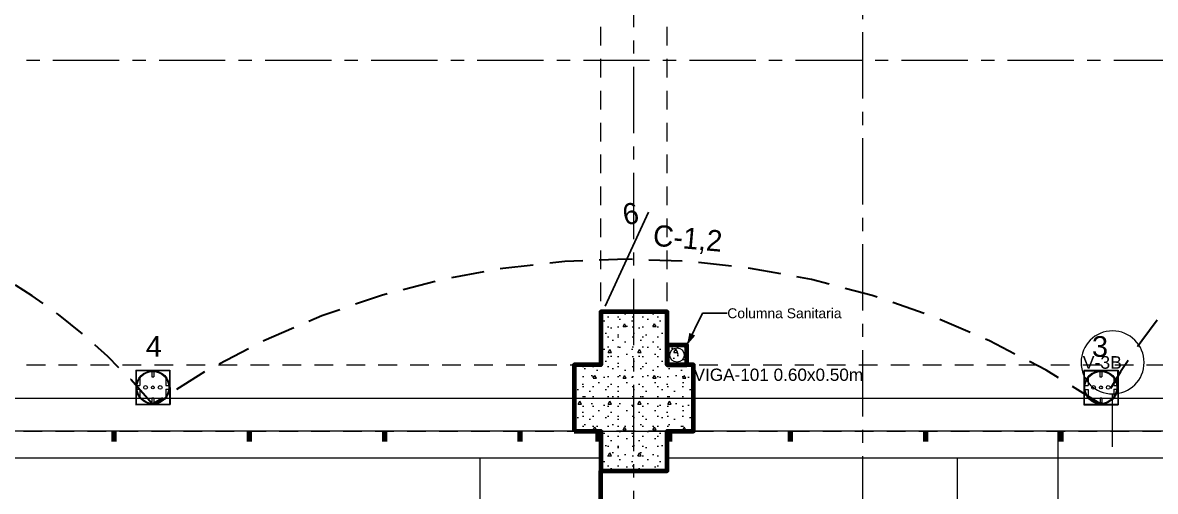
# Model space of a CAD drawing. Header units: inches. Extents: x -19 to 5698, y -728 to 92.
# Drawn here: x 32.71 to 41.25, y 6.75 to 10.28 of the extents above; entities that cross this region are included whole.
import ezdxf

# ---------------------------------------------------------------- set-up
doc = ezdxf.new("R2010")
doc.units = ezdxf.units.IN
doc.header["$MEASUREMENT"] = 0
doc.set_wipeout_variables(frame=1)
for name, pattern in [('ACAD_ISO04W100', [30, 24, -3, 0, -3]), ('CONTINUA', [0]), ('HIDDEN', [0.375, 0.25, -0.125]), ('Hidden Line', [0.195611, 0.141111, -0.0545]), ('Punto & Raya', [0.65, 0.5, -0.075, 0, -0.075]), ('Wipeout_Contour', [1, 0, -1])]:
    doc.linetypes.add(name, pattern=pattern)
doc.layers.get('0').update_dxf_attribs({"color": 61})
for name, color, linetype, lineweight in [('00 conduct tomacorr', 120, 'HIDDEN', 30), ('00 IE CKTO ILUMINACION', 3, 'Continuous', 50), ('00 IE LUZ EMERGENCIA', 253, 'Continuous', 0), ('10 REM ACABADOS', 170, 'Continuous', 13)]:
    doc.layers.add(name, color=color, linetype=linetype, lineweight=lineweight)
for name, color, linetype in [('02 _ ARQ _ ALB _ Cotas Ejes', 7, 'Continuous'), ('02 _ ARQ _ ALB _ Ejes Generales', 251, 'Continuous'), ('02 _ ARQ _ ZON _ Espacio.3D', 7, 'Continuous'), ('08 _ STR _ EXT _ 06 Columnas', 7, 'Continuous'), ('08 _ STR _ EXT _ 06 Elementos de Fachada', 7, 'Continuous'), ('08 _ STR _ EXT _ 07 Losa Aligerada', 7, 'Continuous'), ('08 _ STR _ EXT _ 08 Placas', 7, 'Continuous'), ('08 _ STR _ EXT _ 09 Vigas', 251, 'Continuous'), ('08 _ STR _ EXT _ 10 Vereda Exterior', 7, 'Continuous'), ('Dibujo 2D - General', 7, 'Continuous'), ('Estructura - 04 MURO', 7, 'Continuous'), ('Estructura - Carga', 7, 'Continuous'), ('IE-ALUM', 4, 'Continuous'), ('Marcador - Secciones', 7, 'Continuous'), ('MEP - HVAC', 7, 'Continuous'), ('Notas - Etiquetas', 7, 'Continuous')]:
    doc.layers.add(name, color=color, linetype=linetype)
doc.styles.add('Annotative', font='arial.ttf')
doc.styles.add('Estilo_Generado_4', font='swisse.ttf')
doc.dimstyles.new('Estilo_Generado__1', dxfattribs={"dimtxt": 0.125, "dimasz": 0.095, "dimexe": 0.18, "dimexo": 0.3, "dimgap": 0, "dimtad": 0, "dimtih": 1, "dimtoh": 1, "dimzin": 0, "dimdsep": 46, "dimtxsty": 'Estilo_Generado_4', "dimblk": 'ARROWHEAD_6', "dimblk1": 'ARROWHEAD_6', "dimblk2": 'ARROWHEAD_6', "dimcen": 0.09, "dimse1": 1, "dimse2": 1, "dimclrd": 144, "dimclre": 144, "dimclrt": 7, "dimadec": 0, "dimazin": 0, "dimtfac": 1, "dimtdec": 4, "dimtmove": 0, "dimatfit": 3, "dimfxl": 1, "dimtolj": 1, "dimtzin": 0, "dimarcsym": 0})
doc.dimstyles.new('Estilo_Generado__8', dxfattribs={"dimtxt": 0.18, "dimasz": 0.0912, "dimexe": 0.18, "dimexo": 0.0625, "dimgap": 0, "dimtad": 0, "dimtih": 1, "dimtoh": 1, "dimdec": 4, "dimzin": 0, "dimdsep": 46, "dimcen": 0.09, "dimadec": 0, "dimazin": 0, "dimtfac": 1, "dimtdec": 4, "dimtmove": 0, "dimatfit": 3, "dimldrblk": 'ARROWHEAD_5', "dimfxl": 1, "dimtolj": 1, "dimtzin": 0, "dimarcsym": 0})

# ---------------------------------------------------------------- blocks, each defined once
blk = doc.blocks.new('*D14')
at = {"layer": '02 _ ARQ _ ALB _ Cotas Ejes', "color": 152, "linetype": 'Continuous', "lineweight": 35, "transparency": 16777216}
for p, q in [((30.37, 2.4806), (30.27, 2.3806)), ((37.37, 2.4806), (37.27, 2.3806))]:
    blk.add_line(p, q, dxfattribs=at)
at = {"layer": '02 _ ARQ _ ALB _ Cotas Ejes', "color": 144, "linetype": 'Continuous', "lineweight": 13, "transparency": 16777216}
for p, q in [((30.32, 2.3369), (30.32, 2.5244)), ((37.32, 2.3369), (37.32, 2.5244)), ((30.32, 2.4306), (33.5951, 2.4306)), ((34.0449, 2.4306), (37.32, 2.4306))]:
    blk.add_line(p, q, dxfattribs=at)
at = {"layer": '02 _ ARQ _ ALB _ Cotas Ejes', "color": 7, "lineweight": 35, "transparency": 16777216, "insert": (33.62, 2.3681), "char_height": 0.125, "attachment_point": 7, "style": 'Estilo_Generado_4'}
blk.add_mtext('\\A1;{\\pql;\\fSwis721 Ex BT|b0|i0|c0|p34;7.00}', dxfattribs=at)
blk = doc.blocks.new('ARROWHEAD_6')
at = {"color": 0, "linetype": 'Continuous', "lineweight": 0}
for p, q in [((0, 0), (-1, 0)), ((-0.5, -0.5), (0.5, 0.5))]:
    blk.add_line(p, q, dxfattribs=at)
blk = doc.blocks.new('*D15')
at = {"layer": '02 _ ARQ _ ALB _ Cotas Ejes', "color": 152, "linetype": 'Continuous', "lineweight": 35, "transparency": 16777216}
for p, q in [((37.37, 2.4806), (37.27, 2.3806)), ((44.37, 2.4806), (44.27, 2.3806))]:
    blk.add_line(p, q, dxfattribs=at)
at = {"layer": '02 _ ARQ _ ALB _ Cotas Ejes', "color": 144, "linetype": 'Continuous', "lineweight": 13, "transparency": 16777216}
for p, q in [((37.32, 2.3369), (37.32, 2.5244)), ((44.32, 2.3369), (44.32, 2.5244)), ((37.32, 2.4306), (40.5951, 2.4306)), ((41.0449, 2.4306), (44.32, 2.4306))]:
    blk.add_line(p, q, dxfattribs=at)
at = {"layer": '02 _ ARQ _ ALB _ Cotas Ejes', "color": 7, "lineweight": 35, "transparency": 16777216, "insert": (40.62, 2.3681), "char_height": 0.125, "attachment_point": 7, "style": 'Estilo_Generado_4'}
blk.add_mtext('\\A1;{\\pql;\\fSwis721 Ex BT|b0|i0|c0|p34;7.00}', dxfattribs=at)
blk = doc.blocks.new('ARROWHEAD_5')
at = {"linetype": 'Continuous', "lineweight": 0}
blk.add_hatch(color=0, dxfattribs=at).paths.add_polyline_path([(-1, 0.2679), (0, 0), (-1, -0.2679)])
at = {"color": 0, "linetype": 'Continuous', "lineweight": 0}
blk.add_line((0, 0), (-1, 0), dxfattribs=at)
blk = doc.blocks.new('tomacorriente schuko 2+T')
at = {"color": 3}
for p, q in [((-0.1377, -0.0281, -162.36), (-0.1377, -0.1227, -162.36)), ((-0.1377, -0.0281, -162.36), (-0.0441, -0.0281, -162.36)), ((-0.1367, -0.0296, -162.36), (-0.1367, -0.1211, -162.36)), ((-0.1367, -0.0296, -162.36), (-0.1367, -0.1211, -162.36)), ((-0.1367, -0.0296, -162.36), (-0.0452, -0.0296, -162.36)), ((-0.1367, -0.0296, -162.36), (-0.0909, -0.0296, -162.36)), ((-0.0909, -0.0296, -162.36), (-0.0452, -0.0296, -162.36)), ((-0.0452, -0.0296, -162.36), (-0.0452, -0.1211, -162.36)), ((-0.0452, -0.0296, -162.36), (-0.0452, -0.1211, -162.36)), ((-0.0441, -0.0281, -162.36), (-0.0441, -0.1227, -162.36)), ((-0.1261, -0.0496, -162.36), (-0.1261, -0.0701, -162.36)), ((-0.0935, -0.0318, -162.36), (-0.0935, -0.0465, -162.36)), ((-0.0935, -0.0465, -162.36), (-0.0883, -0.0465, -162.36)), ((-0.0883, -0.0318, -162.36), (-0.0883, -0.0465, -162.36)), ((-0.0557, -0.0496, -162.36), (-0.0557, -0.0701, -162.36)), ((-0.1342, -0.0701, -162.36), (-0.1261, -0.0701, -162.36)), ((-0.1342, -0.0806, -162.36), (-0.1261, -0.0806, -162.36)), ((-0.1261, -0.0806, -162.36), (-0.1261, -0.1011, -162.36)), ((-0.0557, -0.0701, -162.36), (-0.0476, -0.0701, -162.36)), ((-0.0557, -0.0806, -162.36), (-0.0476, -0.0806, -162.36)), ((-0.0557, -0.0806, -162.36), (-0.0557, -0.1011, -162.36)), ((-0.1377, -0.1227, -162.36), (-0.0441, -0.1227, -162.36)), ((-0.1367, -0.1211, -162.36), (-0.0452, -0.1211, -162.36)), ((-0.1367, -0.1211, -162.36), (-0.0909, -0.1211, -162.36)), ((-0.0935, -0.1043, -162.36), (-0.0883, -0.1043, -162.36)), ((-0.0935, -0.1043, -162.36), (-0.0935, -0.1189, -162.36)), ((-0.0909, -0.1211, -162.36), (-0.0452, -0.1211, -162.36)), ((-0.0883, -0.1043, -162.36), (-0.0883, -0.1189, -162.36))]:
    blk.add_line(p, q, dxfattribs=at)
for centre, radius in [((-0.0909, -0.0754, -162.36), 0.0457), ((-0.0909, -0.0754, -162.36), 0.0436), ((-0.1109, -0.0754, -162.36), 0.00505), ((-0.091, -0.0755, -162.36), 0.00406), ((-0.0709, -0.0754, -162.36), 0.00505)]:
    blk.add_circle(centre, radius, dxfattribs=at)

msp = doc.modelspace()

# ---------------------------------------------------------------- hatches: boundary and pattern name
at = {"layer": '08 _ STR _ EXT _ 10 Vereda Exterior', "linetype": 'Continuous', "lineweight": 13}
h = msp.add_hatch(dxfattribs=at)
h.set_pattern_fill('RETÍCULA_100X100_0002', color=251, style=0, pattern_type=2)
h.set_pattern_definition([(360, (3.7574, 18.3027), (0, 2.53199), []), (90, (3.7574, 18.3027), (-3.6, 0), [])])
h.paths.add_polyline_path([(2.17, 3.6213), (4.2913, 1.5), (9.32, 1.5), (9.32, 6.5), (40.52, 6.5), (40.52, 1.5), (52.92, 1.5), (52.92, 19.0859), (51.57, 19.0859), (51.57, 7.2), (9.07, 7.2), (9.07, 7.85), (6.5201, 7.85, -0.414214), (6.2701, 8.1), (6.2701, 8.85, -0.414213), (6.5201, 9.1), (9.07, 9.1), (9.07, 12), (6.5201, 12, -0.414214), (6.2701, 12.25), (6.2701, 13, -0.414213), (6.5201, 13.25), (9.07, 13.25), (9.07, 16.15), (6.5201, 16.15, -0.414214), (6.2701, 16.4), (6.2701, 17.15, -0.414213), (6.5201, 17.4), (8.77, 17.4), (8.7706, 21.0499), (2.17, 21.0499)])
at = {"layer": 'Estructura - Carga', "linetype": 'Continuous', "lineweight": 13}
h = msp.add_hatch(dxfattribs=at)
h.set_pattern_fill('HORMIGÓN_ARMADO_0002', color=251, style=0, pattern_type=2)
h.set_pattern_definition([(0, (0, 0), (0, 0.3117692), [0.03, -0.15]), (0, (0.09, 0.1559), (0, 0.3117692), [0.03, -0.15]), (60, (0, 0), (-0.27, 0.1558846), [0.03, -0.15]), (60, (0.18, 0), (-0.27, 0.1558846), [0.03, -0.15]), (120, (0.03, 0), (0.27, 0.1558846), [0.03, -0.15]), (120, (0.21, 0), (0.27, 0.1558846), [0.03, -0.15]), (0, (0, 0.03), (0, 0.06), [0, -0.06, 0, -0.09]), (45, (0.03, 0.03), (-0.04242641, 0.04242641), [0, -0.045, 0, -0.075])])
h.paths.add_polyline_path([(37.57, 7.7), (37.72, 7.7), (37.72, 7.85), (37.57, 7.85)])

# ---------------------------------------------------------------- linework, layer by layer
at = {"layer": '00 conduct tomacorr'}
for centre, radius, start, end in [((45.8639, 4.5158), 5.7932, 105.45659, 150.09234), ((30.257, 4.5064), 4.4929, 40.16588, 139.90573), ((37.2654, 2.1068), 6.3909, 55.98651, 124.01347)]:
    msp.add_arc(centre, radius, start, end, dxfattribs=at)
at = {"layer": '02 _ ARQ _ ALB _ Ejes Generales', "color": 251, "linetype": 'Punto & Raya', "lineweight": 13, "true_color": 0x636466}
for p, q in [((37.32, 3.05), (37.32, 44.9)), ((5.8454, 7.45), (54.57, 7.45))]:
    msp.add_line(p, q, dxfattribs=at)
at = {"layer": '02 _ ARQ _ ZON _ Espacio.3D', "color": 254, "linetype": 'Continuous', "lineweight": 0, "flags": 128}
msp.add_lwpolyline([(23.57, 7.45), (30.07, 7.45), (30.07, 8.1), (30.57, 8.1), (30.57, 7.7), (30.97, 7.7), (30.97, 7.45), (36.87, 7.45), (36.87, 7.7), (37.07, 7.7), (37.07, 8.1), (37.57, 8.1), (37.57, 7.7), (37.77, 7.7), (37.77, 7.45), (43.67, 7.45)], dxfattribs=at)
at = {"layer": '08 _ STR _ EXT _ 07 Losa Aligerada', "color": 7, "linetype": 'Continuous', "lineweight": 18, "flags": 128}
msp.add_lwpolyline([(9.07, 30.7), (9.07, 17.4), (6.5201, 17.4, 0.414213), (6.2701, 17.15), (6.2701, 16.4, 0.414071), (6.5201, 16.15), (9.07, 16.15), (9.07, 13.25), (6.5201, 13.25, 0.414229), (6.2701, 13), (6.2701, 12.25, 0.414214), (6.5201, 12), (9.07, 12), (9.07, 9.1), (6.5201, 9.1, 0.414244), (6.2701, 8.85), (6.2701, 8.1, 0.414204), (6.5201, 7.85), (9.07, 7.85), (9.07, 7.2), (51.57, 7.2)], format="xyb", dxfattribs=at)
at = {"layer": '08 _ STR _ EXT _ 08 Placas', "color": 7, "linetype": 'Continuous', "lineweight": 80, "flags": 128}
msp.add_lwpolyline([(37.07, 3.3995), (37.07, 6.9)], dxfattribs=at)
at = {"layer": '08 _ STR _ EXT _ 09 Vigas', "color": 251, "linetype": 'Hidden Line', "lineweight": 13, "true_color": 0x636466}
for p, q in [((37.07, 7.7), (37.07, 16.9)), ((37.57, 7.7), (37.57, 16.9)), ((30.57, 7.7), (37.07, 7.7)), ((37.57, 7.7), (44.07, 7.7))]:
    msp.add_line(p, q, dxfattribs=at)
at = {"layer": 'Estructura - 04 MURO', "color": 165, "linetype": 'Continuous', "lineweight": 15}
for p, q in [((14.0199, 7.45), (43.67, 7.45)), ((14.0199, 7.2), (43.67, 7.2))]:
    msp.add_line(p, q, dxfattribs=at)
at = {"layer": 'Estructura - Carga', "color": 7, "linetype": 'Continuous', "lineweight": 80, "flags": 128}
msp.add_lwpolyline([(37.57, 7.7), (37.72, 7.7), (37.72, 7.85), (37.57, 7.85)], close=True, dxfattribs=at)
at = {"layer": 'IE-ALUM'}
msp.add_line((37.4288, 8.8522), (37.102, 8.1432), dxfattribs=at)
at = {"layer": 'Marcador - Secciones', "color": 251, "linetype": 'Punto & Raya', "lineweight": 13, "true_color": 0x636466}
msp.add_line((4.9384, 10.0018), (46.3506, 10.0018), dxfattribs=at)
at = {"layer": 'MEP - HVAC', "color": 7, "linetype": 'Continuous', "lineweight": 13, "flags": 128}
msp.add_lwpolyline([(37.645, 7.829, -1), (37.645, 7.721, -1)], format="xyb", close=True, dxfattribs=at)
at = {"layer": 'Notas - Etiquetas', "color": 144, "linetype": 'Continuous', "lineweight": 13}
msp.add_line((40.9297, 7.381), (40.9297, 7.481), dxfattribs=at)
at = {"layer": 'Notas - Etiquetas', "color": 144, "linetype": 'Continuous', "lineweight": 13, "flags": 128}
msp.add_lwpolyline([(41.1677, 7.719, 1), (40.6918, 7.719, 1)], format="xyb", close=True, dxfattribs=at)

# ---------------------------------------------------------------- block references
at = {"layer": '10 REM ACABADOS', "xscale": 2.759423129612763, "yscale": 2.759423129612763, "zscale": 2.759423129612763, "rotation": 0.099003147362815}
for p in [(33.9424, 7.739, 448.0199), (41.0924, 7.7389, 448.0199)]:
    msp.add_blockref('tomacorriente schuko 2+T', p, dxfattribs=at)

# ---------------------------------------------------------------- texts
at = {"layer": '00 IE CKTO ILUMINACION', "color": 30, "linetype": 'CONTINUA', "lineweight": 15, "true_color": 0xf26722}
msp.add_text('6', height=0.1596, rotation=10.17839, dxfattribs=at).set_placement((37.2505, 8.7532, 10395.4412))
at = {"layer": '00 IE CKTO ILUMINACION', "color": 4, "linetype": 'CONTINUA', "lineweight": 15}
msp.add_text('C-1,2', height=0.15962, rotation=354.83952, dxfattribs=at).set_placement((37.4585, 8.601, 0))
at = {"layer": '00 IE LUZ EMERGENCIA', "style": 'Annotative'}
for tag, p in [('4', (33.6386, 7.7613)), ('3', (40.7742, 7.7613))]:
    msp.add_attdef(tag, p, '', height=0.1562, dxfattribs=at)
at = {"layer": 'Notas - Etiquetas', "color": 5, "linetype": 'Continuous', "lineweight": 35, "insert": (38.0241, 8.0897), "char_height": 0.075, "attachment_point": 4, "style": 'Estilo_Generado_4'}
msp.add_mtext('\\A1;{\\pql;\\fSwis721 Ex BT|b0|i0|c0|p34;Columna Sanitaria}', dxfattribs=at)
at = {"layer": 'Notas - Etiquetas', "color": 5, "lineweight": 35, "insert": (40.7047, 7.7665), "char_height": 0.095, "attachment_point": 1, "style": 'Estilo_Generado_4'}
msp.add_mtext('\\A1;{\\pqj;\\pt0,46;\\fSwis721 Ex BT|b0|i0|c0|p34;V-3B\\fSwis721 Ex BT|b0|i0|c0|p34;\\A1{\\H.66x;\\S^  ;}\\fSwis721 Ex BT|b0|i0|c0|p34;\\fSwis721 Ex BT|b0|i0|c0|p34;\\A1{\\H.66x;\\S^  ;}\\fSwis721 Ex BT|b0|i0|c0|p34; \\fSwis721 Ex BT|b0|i0|c0|p34;\\fSwis721 Ex BT|b0|i0|c0|p34;\\fSwis721 Ex BT|b0|i0|c0|p34;\\fSwis721 Ex BT|b0|i0|c0|p34;\\fSwis721 Ex BT|b0|i0|c0|p34;\\fSwis721 Ex BT|b0|i0|c0|p34;\\fSwis721 Ex BT|b0|i0|c0|p34;\\fSwis721 Ex BT|b0|i0|c0|p34;\\fSwis721 Ex BT|b0|i0|c0|p34;\\fSwis721 Ex BT|b0|i0|c0|p34;\\fSwis721 Ex BT|b0|i0|c0|p34;\\fSwis721 Ex BT|b0|i0|c0|p34;\\fSwis721 Ex BT|b0|i0|c0|p34;\\fSwis721 Ex BT|b0|i0|c0|p34;\\fSwis721 Ex BT|b0|i0|c0|p34;\\fSwis721 Ex BT|b0|i0|c0|p34;\\fSwis721 Ex BT|b0|i0|c0|p34;\\fSwis721 Ex BT|b0|i0|c0|p34;\\fSwis721 Ex BT|b0|i0|c0|p34;\\fSwis721 Ex BT|b0|i0|c0|p34;\\fSwis721 Ex BT|b0|i0|c0|p34;\\fSwis721 Ex BT|b0|i0|c0|p34;\\fSwis721 Ex BT|b0|i0|c0|p34;\\fSwis721 Ex BT|b0|i0|c0|p34;\\fSwis721 Ex BT|b0|i0|c0|p34;\\fSwis721 Ex BT|b0|i0|c0|p34;\\fSwis721 Ex BT|b0|i0|c0|p34;\\fSwis721 Ex BT|b0|i0|c0|p34;\\fSwis721 Ex BT|b0|i0|c0|p34;\\fSwis721 Ex BT|b0|i0|c0|p34;\\fSwis721 Ex BT|b0|i0|c0|p34;\\fSwis721 Ex BT|b0|i0|c0|p34;\\fSwis721 Ex BT|b0|i0|c0|p34;\\fSwis721 Ex BT|b0|i0|c0|p34;\\fSwis721 Ex BT|b0|i0|c0|p34;\\fSwis721 Ex BT|b0|i0|c0|p34;\\fSwis721 Ex BT|b0|i0|c0|p34;\\fSwis721 Ex BT|b0|i0|c0|p34;\\fSwis721 Ex BT|b0|i0|c0|p34;\\fSwis721 Ex BT|b0|i0|c0|p34;\\fSwis721 Ex BT|b0|i0|c0|p34;\\fSwis721 Ex BT|b0|i0|c0|p34;\\fSwis721 Ex BT|b0|i0|c0|p34;}', dxfattribs=at)
at = {"layer": 'Notas - Etiquetas', "color": 171, "linetype": 'Continuous', "lineweight": 13, "insert": (37.77, 7.6724), "char_height": 0.0925, "attachment_point": 1, "style": 'Estilo_Generado_4'}
msp.add_mtext('\\A1;{\\pql;\\fSwis721 Ex BT|b0|i0|c0|p34;VIGA-101\\fSwis721 Ex BT|b0|i0|c0|p34; \\fSwis721 Ex BT|b0|i0|c0|p34;0.60\\fSwis721 Ex BT|b0|i0|c0|p34;x\\fSwis721 Ex BT|b0|i0|c0|p34;0.50\\fSwis721 Ex BT|b0|i0|c0|p34;m}', dxfattribs=at)

# ---------------------------------------------------------------- leaders
at = {"layer": 'Notas - Etiquetas', "color": 144, "linetype": 'Continuous', "lineweight": 13, "annotation_type": 0, "has_hookline": 1, "hookline_direction": 0, "text_width": 1.0171}
msp.add_leader([(37.72, 7.85), (37.8366, 8.0897), (38.0241, 8.0897)], dimstyle='Estilo_Generado__8', dxfattribs=at)

# ---------------------------------------------------------------- next in the draw order: wipeouts: each hides what was drawn before it
at = {"color": 254, "linetype": 'Wipeout_Contour', "lineweight": 0, "ltscale": 106.674429}
msp.add_wipeout([(14.0199, 7.2), (14.0199, 7), (37.07, 7), (37.07, 7.2)], dxfattribs=at).dxf.layer = '08 _ STR _ EXT _ 06 Elementos de Fachada'
at = {"color": 254, "linetype": 'Wipeout_Contour', "lineweight": 0, "ltscale": 165.73159}
msp.add_wipeout([(44.07, 7.2), (37.57, 7.2), (37.57, 7), (44.07, 7)], dxfattribs=at).dxf.layer = '08 _ STR _ EXT _ 06 Elementos de Fachada'

# ---------------------------------------------------------------- next in the draw order: hatches: boundary and pattern name
at = {"linetype": 'Continuous', "lineweight": 13}
for points in [[(33.4199, 7.12), (33.4199, 7.2), (33.3799, 7.2), (33.3799, 7.12)], [(34.4399, 7.12), (34.4399, 7.2), (34.3999, 7.2), (34.3999, 7.12)], [(35.4599, 7.12), (35.4599, 7.2), (35.4199, 7.2), (35.4199, 7.12)], [(36.4799, 7.12), (36.4799, 7.2), (36.4399, 7.2), (36.4399, 7.12)], [(37.07, 7.12), (37.07, 7.2), (37.03, 7.2), (37.03, 7.12)], [(37.57, 7.12), (37.61, 7.12), (37.61, 7.2), (37.57, 7.2)], [(38.5199, 7.12), (38.5199, 7.2), (38.4799, 7.2), (38.4799, 7.12)], [(39.5399, 7.12), (39.5399, 7.2), (39.4999, 7.2), (39.4999, 7.12)], [(40.5599, 7.12), (40.5599, 7.2), (40.5199, 7.2), (40.5199, 7.12)]]:
    msp.add_hatch(color=253, dxfattribs=at).paths.add_polyline_path(points)
at = {"layer": '08 _ STR _ EXT _ 06 Columnas', "linetype": 'Continuous', "lineweight": 9}
h = msp.add_hatch(dxfattribs=at)
h.set_pattern_fill('HORMIGÓN_EN_MASA_0002', style=0, pattern_type=2)
h.set_pattern_definition([(0, (0, 0), (0, 0.3897114), [0.024375, -0.200625]), (0, (0.1125, 0.19486), (0, 0.3897114), [0.024375, -0.200625]), (60, (0, 0), (-0.3375, 0.1948557), [0.024375, -0.200625]), (60, (0.225, 0), (-0.3375, 0.1948557), [0.024375, -0.200625]), (120, (0.02437, 0), (0.3375, 0.1948557), [0.024375, -0.200625]), (120, (0.24938, 0), (0.3375, 0.1948557), [0.024375, -0.200625]), (0, (0, 0.0375), (0, 0.075), [0, -0.075, 0, -0.1125]), (45, (0.0375, 0.0375), (-0.05303301, 0.05303301), [0, -0.05625, 0, -0.09375])])
h.paths.add_polyline_path([(36.87, 7.2), (37.07, 7.2), (37.07, 6.9), (37.57, 6.9), (37.57, 7.2), (37.77, 7.2), (37.77, 7.7), (37.57, 7.7), (37.57, 8.1), (37.07, 8.1), (37.07, 7.7), (36.87, 7.7)])

# ---------------------------------------------------------------- next in the draw order: linework, layer by layer
at = {"layer": '08 _ STR _ EXT _ 06 Columnas', "color": 7, "linetype": 'Continuous', "lineweight": 80, "flags": 128}
msp.add_lwpolyline([(36.87, 7.2), (37.07, 7.2), (37.07, 6.9), (37.57, 6.9), (37.57, 7.2), (37.77, 7.2), (37.77, 7.7), (37.57, 7.7), (37.57, 8.1), (37.07, 8.1), (37.07, 7.7), (36.87, 7.7)], close=True, dxfattribs=at)
at = {"layer": '08 _ STR _ EXT _ 06 Elementos de Fachada', "color": 7, "linetype": 'Continuous', "lineweight": 13, "flags": 128}
for points in [[(37.07, 7.2), (14.0199, 7.2)], [(44.07, 7.2), (37.57, 7.2)], [(14.0199, 7), (37.07, 7)], [(37.57, 7), (44.07, 7)]]:
    msp.add_lwpolyline(points, dxfattribs=at)
at = {"layer": '08 _ STR _ EXT _ 09 Vigas', "color": 251, "linetype": 'Hidden Line', "lineweight": 13, "true_color": 0x636466}
for p, q in [((9.57, 7.2), (51.57, 7.2)), ((37.57, 7.2), (37.07, 7.2))]:
    msp.add_line(p, q, dxfattribs=at)
at = {"layer": 'Dibujo 2D - General', "color": 7, "linetype": 'ACAD_ISO04W100', "lineweight": 13}
msp.add_line((40.52, 6.5), (40.52, 7.2), dxfattribs=at)
at = {"layer": 'Marcador - Secciones', "color": 251, "linetype": 'Punto & Raya', "lineweight": 13, "true_color": 0x636466}
msp.add_line((39.0425, 46.2111), (39.0425, 0.8878), dxfattribs=at)
at = {"layer": 'Notas - Etiquetas', "color": 144, "linetype": 'Continuous', "lineweight": 13}
msp.add_line((40.9297, 7.081), (40.9297, 7.381), dxfattribs=at)

# ---------------------------------------------------------------- next in the draw order: dimensions: what is measured, and where the dimension line sits
at = {"layer": '02 _ ARQ _ ALB _ Cotas Ejes', "color": 144, "linetype": 'Continuous', "lineweight": 13}
for base, p1, p2, picture, middle in [((37.32, 2.4306), (30.32, 7.45), (37.32, 7.45), '*D14', (33.7823, 2.4306)), ((44.32, 2.4306), (37.32, 7.45), (44.32, 2.7459), '*D15', (40.7823, 2.4306))]:
    dim = msp.add_linear_dim(base=base, p1=p1, p2=p2, dimstyle='Estilo_Generado__1', dxfattribs=at)
    dim.commit()
    dim.dimension.update_dxf_attribs({"geometry": picture, "text_midpoint": middle, "dimtype": 160})

doc.saveas('drawing.dxf')
